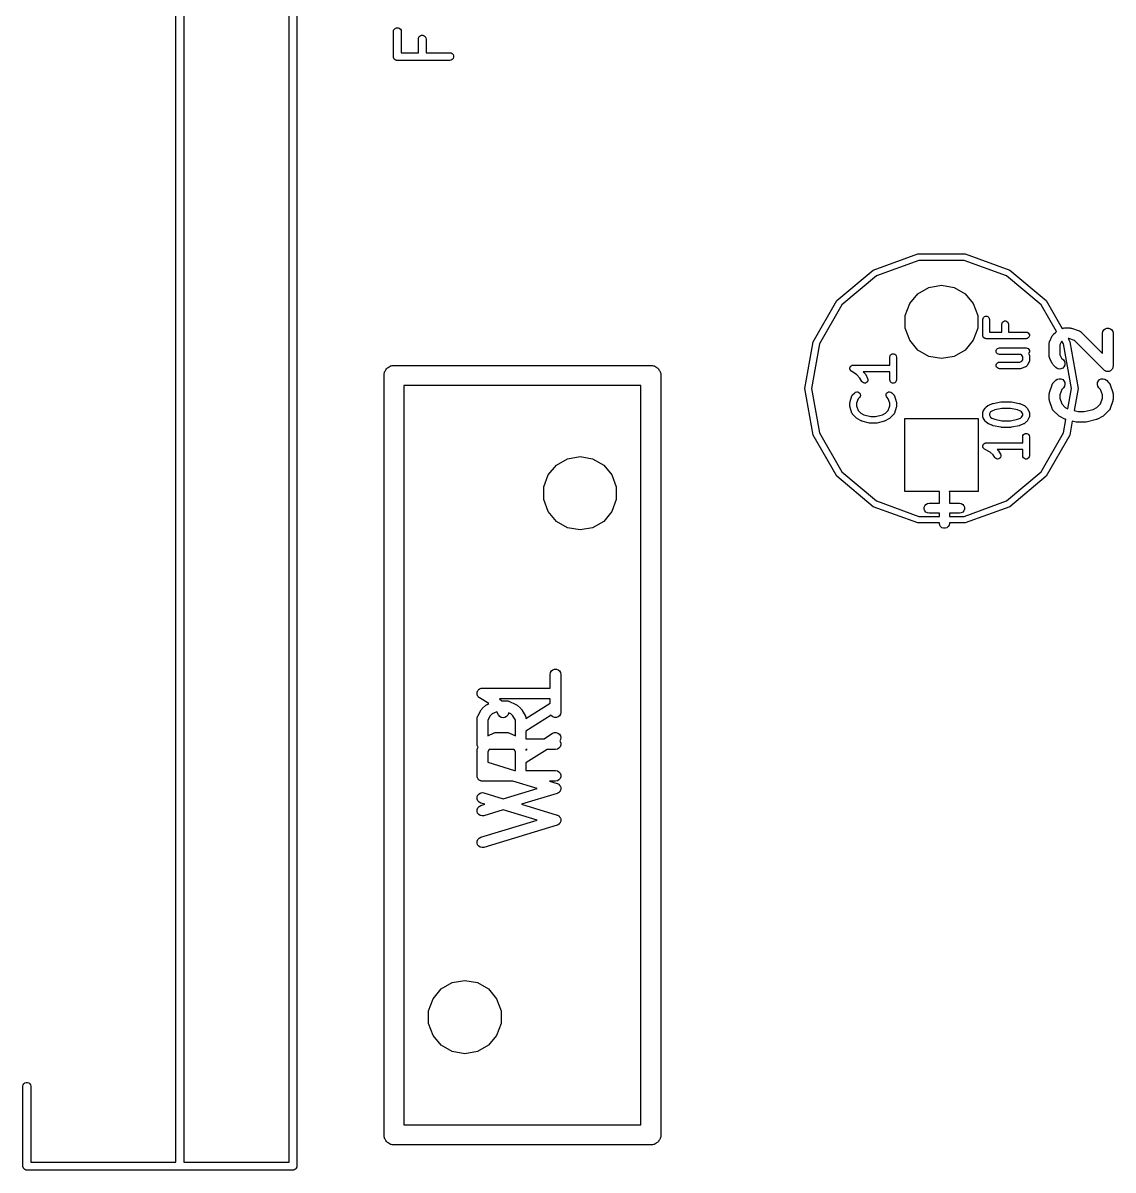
# Model space of a CAD drawing. Extents: x 10 to 287, y -200 to -10.
# Drawn here: x 122.47 to 143.28, y -84.92 to -63.02 of the extents above; entities that cross this region are included whole.
import ezdxf

# ---------------------------------------------------------------- set-up
doc = ezdxf.new("R2010")
doc.units = 0
doc.header["$MEASUREMENT"] = 0
doc.layers.add('BLACK', color=7, linetype='CONTINUOUS')

msp = doc.modelspace()

# ---------------------------------------------------------------- linework, layer by layer
at = {"layer": 'Black'}
for p, q in [((127.695, -41.156), (127.695, -84.844)), ((125.386, -84.769), (125.386, -41.231)), ((125.536, -41.231), (125.536, -84.769)), ((127.545, -84.769), (127.545, -41.231)), ((129.537, -63.1905), (129.542, -63.1648)), ((129.537, -63.6667), (129.537, -63.1905)), ((129.542, -63.1648), (129.555, -63.1423)), ((129.555, -63.1423), (129.575, -63.1255)), ((129.575, -63.1255), (129.599, -63.1166)), ((129.599, -63.1166), (129.625, -63.1166)), ((129.625, -63.1166), (129.65, -63.1255)), ((129.65, -63.1255), (129.67, -63.1423)), ((129.67, -63.1423), (129.683, -63.1648)), ((129.683, -63.1648), (129.687, -63.1905)), ((129.687, -63.1905), (129.687, -63.5917)), ((130.031, -63.2851), (130.051, -63.2684)), ((130.051, -63.2684), (130.076, -63.2595)), ((130.076, -63.2595), (130.102, -63.2595)), ((130.102, -63.2595), (130.126, -63.2684)), ((130.126, -63.2684), (130.146, -63.2851)), ((130.014, -63.3333), (130.018, -63.3077)), ((130.014, -63.5917), (130.014, -63.3333)), ((130.018, -63.3077), (130.031, -63.2851)), ((130.146, -63.2851), (130.159, -63.3077)), ((130.159, -63.3077), (130.164, -63.3333)), ((130.164, -63.3333), (130.164, -63.5917)), ((129.539, -63.6731), (129.537, -63.6667)), ((129.539, -63.6797), (129.539, -63.6731)), ((129.541, -63.6859), (129.539, -63.6797)), ((129.542, -63.6923), (129.541, -63.6859)), ((129.545, -63.698), (129.542, -63.6923)), ((129.547, -63.7042), (129.545, -63.698)), ((129.552, -63.7092), (129.547, -63.7042)), ((129.555, -63.7149), (129.552, -63.7092)), ((129.687, -63.5917), (130.014, -63.5917)), ((130.164, -63.5917), (130.612, -63.5917)), ((130.612, -63.5917), (130.638, -63.5962)), ((130.638, -63.5962), (130.661, -63.6092)), ((130.661, -63.6092), (130.677, -63.6292)), ((130.677, -63.7042), (130.661, -63.7241)), ((130.677, -63.6292), (130.686, -63.6536)), ((130.686, -63.6797), (130.677, -63.7042)), ((130.686, -63.6536), (130.686, -63.6797)), ((129.56, -63.7191), (129.555, -63.7149)), ((129.564, -63.7241), (129.56, -63.7191)), ((129.57, -63.7274), (129.564, -63.7241)), ((129.575, -63.7316), (129.57, -63.7274)), ((129.581, -63.7339), (129.575, -63.7316)), ((129.587, -63.7371), (129.581, -63.7339)), ((129.593, -63.7383), (129.587, -63.7371)), ((129.599, -63.7405), (129.593, -63.7383)), ((129.606, -63.7405), (129.599, -63.7405)), ((129.612, -63.7417), (129.606, -63.7405)), ((130.612, -63.7417), (129.612, -63.7417)), ((130.638, -63.7371), (130.612, -63.7417)), ((130.661, -63.7241), (130.638, -63.7371)), ((138.697, -67.7426), (139.547, -67.4329)), ((139.547, -67.4329), (140.453, -67.4329)), ((140.453, -67.4329), (141.303, -67.7426)), ((139.569, -67.558), (138.76, -67.8525)), ((140.431, -67.558), (139.569, -67.558)), ((141.24, -67.8525), (140.431, -67.558)), ((138.003, -68.3245), (138.697, -67.7426)), ((138.76, -67.8525), (138.1, -68.4061)), ((141.9, -68.4061), (141.24, -67.8525)), ((141.303, -67.7426), (141.997, -68.3245)), ((139.549, -68.1929), (139.76, -68.0711)), ((139.76, -68.0711), (140, -68.0288)), ((140, -68.0288), (140.24, -68.0711)), ((140.24, -68.0711), (140.451, -68.1929)), ((139.393, -68.3794), (139.549, -68.1929)), ((140.451, -68.1929), (140.607, -68.3794)), ((137.551, -69.1085), (138.003, -68.3245)), ((138.1, -68.4061), (137.67, -69.1519)), ((139.309, -68.6082), (139.393, -68.3794)), ((140.607, -68.3794), (140.691, -68.6082)), ((142.194, -68.9162), (141.9, -68.4061)), ((141.997, -68.3245), (142.305, -68.8574)), ((139.309, -68.8518), (139.309, -68.6082)), ((140.691, -68.6082), (140.691, -68.8518)), ((140.789, -68.6846), (140.793, -68.6629)), ((140.789, -68.987), (140.789, -68.6846)), ((140.793, -68.6629), (140.804, -68.6438)), ((140.804, -68.6438), (140.821, -68.6296)), ((140.821, -68.6296), (140.842, -68.6221)), ((140.842, -68.6221), (140.864, -68.6221)), ((140.864, -68.6221), (140.884, -68.6296)), ((140.884, -68.6296), (140.901, -68.6438)), ((140.901, -68.6438), (140.912, -68.6629)), ((140.912, -68.6629), (140.916, -68.6846)), ((140.916, -68.6846), (140.916, -68.9235)), ((141.156, -68.7536), (141.167, -68.7345)), ((141.167, -68.7345), (141.184, -68.7204)), ((141.184, -68.7204), (141.205, -68.7128)), ((141.205, -68.7128), (141.227, -68.7128)), ((141.227, -68.7128), (141.247, -68.7204)), ((141.247, -68.7204), (141.264, -68.7345)), ((141.264, -68.7345), (141.275, -68.7536)), ((139.393, -69.0806), (139.309, -68.8518)), ((140.691, -68.8518), (140.607, -69.0806)), ((140.916, -68.9235), (141.152, -68.9235)), ((141.152, -68.7754), (141.156, -68.7536)), ((141.152, -68.9235), (141.152, -68.7754)), ((141.275, -68.7536), (141.279, -68.7754)), ((141.279, -68.7754), (141.279, -68.9235)), ((141.279, -68.9235), (141.615, -68.9235)), ((141.615, -68.9235), (141.636, -68.9274)), ((141.636, -68.9274), (141.656, -68.9384)), ((141.656, -68.9384), (141.67, -68.9553)), ((141.67, -68.9553), (141.677, -68.976)), ((142.134, -68.9726), (142.183, -68.9243)), ((142.183, -68.9243), (142.194, -68.9162)), ((142.305, -68.8574), (142.306, -68.8568)), ((142.306, -68.8568), (142.311, -68.8552)), ((142.311, -68.8552), (142.316, -68.8522)), ((142.316, -68.8522), (142.328, -68.8502)), ((142.328, -68.8502), (142.34, -68.8468)), ((142.34, -68.8468), (142.345, -68.8471)), ((142.345, -68.8471), (142.351, -68.8461)), ((142.351, -68.8461), (142.448, -68.8461)), ((142.448, -68.8461), (142.464, -68.8489)), ((142.464, -68.8489), (142.48, -68.8513)), ((142.48, -68.8513), (142.625, -68.8997)), ((142.625, -68.8997), (142.63, -68.9025)), ((142.63, -68.9025), (142.636, -68.904)), ((142.636, -68.904), (142.646, -68.9108)), ((142.646, -68.9108), (142.656, -68.9165)), ((142.656, -68.9165), (142.66, -68.9209)), ((142.66, -68.9209), (142.665, -68.9243)), ((142.665, -68.9243), (143.072, -69.3314)), ((143.072, -68.9477), (143.078, -68.913)), ((143.072, -69.3314), (143.072, -68.9477)), ((143.078, -68.913), (143.096, -68.8824)), ((143.096, -68.8824), (143.123, -68.8597)), ((143.123, -68.8597), (143.156, -68.8477)), ((143.156, -68.8477), (143.191, -68.8477)), ((143.191, -68.8477), (143.224, -68.8597)), ((143.224, -68.8597), (143.251, -68.8824)), ((143.251, -68.8824), (143.269, -68.913)), ((143.269, -68.913), (143.275, -68.9477)), ((143.275, -68.9477), (143.275, -69.5767)), ((137.393, -70), (137.551, -69.1085)), ((137.67, -69.1519), (137.52, -70)), ((139.549, -69.2671), (139.393, -69.0806)), ((140.607, -69.0806), (140.451, -69.2671)), ((140.79, -68.9925), (140.789, -68.987)), ((140.79, -68.9981), (140.79, -68.9925)), ((140.792, -69.0033), (140.79, -68.9981)), ((140.793, -69.0087), (140.792, -69.0033)), ((140.796, -69.0135), (140.793, -69.0087)), ((140.798, -69.0188), (140.796, -69.0135)), ((140.801, -69.023), (140.798, -69.0188)), ((140.804, -69.0278), (140.801, -69.023)), ((140.808, -69.0314), (140.804, -69.0278)), ((140.812, -69.0357), (140.808, -69.0314)), ((140.817, -69.0384), (140.812, -69.0357)), ((140.821, -69.042), (140.817, -69.0384)), ((140.826, -69.0439), (140.821, -69.042)), ((140.831, -69.0467), (140.826, -69.0439)), ((140.836, -69.0477), (140.831, -69.0467)), ((140.842, -69.0496), (140.836, -69.0477)), ((140.847, -69.0496), (140.842, -69.0496)), ((140.853, -69.0505), (140.847, -69.0496)), ((141.615, -69.0505), (140.853, -69.0505)), ((141.636, -69.0467), (141.615, -69.0505)), ((141.656, -69.0357), (141.636, -69.0467)), ((141.67, -69.0188), (141.656, -69.0357)), ((141.677, -68.9981), (141.67, -69.0188)), ((141.677, -68.976), (141.677, -68.9981)), ((142.056, -69.1412), (142.057, -69.1355)), ((142.056, -69.3831), (142.056, -69.1412)), ((142.057, -69.1296), (142.06, -69.1182)), ((142.057, -69.1355), (142.057, -69.1296)), ((142.06, -69.1182), (142.062, -69.1065)), ((142.062, -69.1065), (142.065, -69.1014)), ((142.065, -69.1014), (142.067, -69.0958)), ((142.067, -69.0958), (142.115, -68.999)), ((142.115, -68.999), (142.125, -68.986)), ((142.125, -68.986), (142.134, -68.9726)), ((142.29, -69.1047), (142.259, -69.1652)), ((142.259, -69.1652), (142.259, -69.3592)), ((142.298, -69.0962), (142.29, -69.1047)), ((142.33, -69.1519), (142.298, -69.0962)), ((142.48, -70), (142.33, -69.1519)), ((142.431, -69.0493), (142.415, -69.0493)), ((142.415, -69.0493), (142.449, -69.1085)), ((142.538, -69.0849), (142.431, -69.0493)), ((142.449, -69.1085), (142.607, -70)), ((143.102, -69.6485), (142.538, -69.0849)), ((139.014, -69.4013), (139.018, -69.3796)), ((139.014, -69.5555), (139.014, -69.4013)), ((139.018, -69.3796), (139.029, -69.3605)), ((139.029, -69.3605), (139.046, -69.3463)), ((139.046, -69.3463), (139.066, -69.3388)), ((139.066, -69.3388), (139.088, -69.3388)), ((139.088, -69.3388), (139.109, -69.3463)), ((139.109, -69.3463), (139.126, -69.3605)), ((139.126, -69.3605), (139.137, -69.3796)), ((139.137, -69.3796), (139.141, -69.4013)), ((139.141, -69.4013), (139.141, -69.8367)), ((139.76, -69.3889), (139.549, -69.2671)), ((140, -69.4312), (139.76, -69.3889)), ((140.24, -69.3889), (140, -69.4312)), ((140.451, -69.2671), (140.24, -69.3889)), ((141.044, -69.2784), (141.052, -69.2577)), ((141.044, -69.3004), (141.044, -69.2784)), ((141.052, -69.3212), (141.044, -69.3004)), ((141.052, -69.2577), (141.066, -69.2408)), ((141.066, -69.338), (141.052, -69.3212)), ((141.066, -69.2408), (141.085, -69.2297)), ((141.085, -69.3491), (141.066, -69.338)), ((141.085, -69.2297), (141.107, -69.2259)), ((141.107, -69.3529), (141.085, -69.3491)), ((141.107, -69.2259), (141.542, -69.2259)), ((141.519, -69.3529), (141.107, -69.3529)), ((141.53, -69.3615), (141.519, -69.3529)), ((141.551, -69.3977), (141.53, -69.3615)), ((141.542, -69.2259), (141.615, -69.2259)), ((141.551, -69.4532), (141.551, -69.3977)), ((141.615, -69.2259), (141.636, -69.2297)), ((141.636, -69.2297), (141.656, -69.2408)), ((141.656, -69.2408), (141.67, -69.2577)), ((141.67, -69.3212), (141.66, -69.3325)), ((141.66, -69.3325), (141.669, -69.3474)), ((141.669, -69.3474), (141.671, -69.3531)), ((141.67, -69.2577), (141.677, -69.2784)), ((141.677, -69.3004), (141.67, -69.3212)), ((141.671, -69.3531), (141.674, -69.3584)), ((141.674, -69.3584), (141.675, -69.3634)), ((141.675, -69.3634), (141.677, -69.368)), ((141.677, -69.2784), (141.677, -69.3004)), ((141.677, -69.368), (141.677, -69.3741)), ((141.677, -69.3741), (141.678, -69.3801)), ((141.678, -69.3801), (141.678, -69.4708)), ((142.057, -69.3889), (142.056, -69.3831)), ((142.057, -69.3948), (142.057, -69.3889)), ((142.06, -69.4062), (142.057, -69.3948)), ((142.259, -69.3592), (142.29, -69.4197)), ((129.403, -69.6275), (129.418, -69.6151)), ((129.418, -69.6151), (129.426, -69.6048)), ((129.426, -69.6048), (129.438, -69.598)), ((129.438, -69.598), (129.454, -69.585)), ((129.454, -69.585), (129.473, -69.5781)), ((129.473, -69.5781), (129.484, -69.5717)), ((129.484, -69.5717), (129.496, -69.5695)), ((129.496, -69.5695), (129.516, -69.5624)), ((129.516, -69.5624), (129.537, -69.5624)), ((129.537, -69.5624), (129.549, -69.5602)), ((129.549, -69.5602), (134.451, -69.5602)), ((134.451, -69.5602), (134.463, -69.5624)), ((134.463, -69.5624), (134.484, -69.5624)), ((134.484, -69.5624), (134.504, -69.5695)), ((134.504, -69.5695), (134.516, -69.5717)), ((134.516, -69.5717), (134.527, -69.5781)), ((134.527, -69.5781), (134.546, -69.585)), ((134.546, -69.585), (134.562, -69.598)), ((134.562, -69.598), (134.574, -69.6048)), ((134.574, -69.6048), (134.582, -69.6151)), ((134.582, -69.6151), (134.597, -69.6275)), ((138.252, -69.6149), (138.253, -69.6115)), ((138.253, -69.6225), (138.252, -69.6149)), ((138.253, -69.608), (138.255, -69.6009)), ((138.253, -69.6115), (138.253, -69.608)), ((138.253, -69.63), (138.253, -69.6225)), ((138.255, -69.6009), (138.257, -69.5935)), ((138.257, -69.5935), (138.259, -69.5906)), ((138.259, -69.5906), (138.26, -69.5872)), ((138.26, -69.5872), (138.265, -69.5814)), ((138.265, -69.5814), (138.269, -69.5751)), ((138.269, -69.5751), (138.272, -69.5731)), ((138.272, -69.5731), (138.274, -69.5704)), ((138.274, -69.5704), (138.281, -69.5666)), ((138.281, -69.5666), (138.287, -69.5621)), ((138.287, -69.5621), (138.29, -69.5611)), ((138.29, -69.5611), (138.294, -69.5593)), ((138.294, -69.5593), (138.301, -69.558)), ((138.301, -69.558), (138.308, -69.5559)), ((138.308, -69.5559), (138.312, -69.5561)), ((138.312, -69.5561), (138.315, -69.5555)), ((138.315, -69.5555), (139.014, -69.5555)), ((141.044, -69.5505), (141.052, -69.5298)), ((141.044, -69.5726), (141.044, -69.5505)), ((141.052, -69.5933), (141.044, -69.5726)), ((141.052, -69.5298), (141.066, -69.5129)), ((141.066, -69.6102), (141.052, -69.5933)), ((141.066, -69.5129), (141.085, -69.5019)), ((141.085, -69.6212), (141.066, -69.6102)), ((141.085, -69.5019), (141.107, -69.498)), ((141.107, -69.625), (141.085, -69.6212)), ((141.107, -69.498), (141.493, -69.498)), ((141.506, -69.625), (141.107, -69.625)), ((141.493, -69.498), (141.535, -69.4807)), ((141.507, -69.6248), (141.506, -69.625)), ((141.509, -69.625), (141.507, -69.6248)), ((141.518, -69.6229), (141.509, -69.625)), ((141.528, -69.6212), (141.518, -69.6229)), ((141.529, -69.6205), (141.528, -69.6212)), ((141.53, -69.6202), (141.529, -69.6205)), ((141.603, -69.5899), (141.53, -69.6202)), ((141.535, -69.4807), (141.551, -69.4532)), ((141.61, -69.585), (141.603, -69.5899)), ((141.618, -69.5806), (141.61, -69.585)), ((141.62, -69.5791), (141.618, -69.5806)), ((141.621, -69.578), (141.62, -69.5791)), ((141.627, -69.5708), (141.621, -69.578)), ((141.633, -69.564), (141.627, -69.5708)), ((141.669, -69.5035), (141.633, -69.564)), ((141.671, -69.4978), (141.669, -69.5035)), ((141.674, -69.4926), (141.671, -69.4978)), ((141.675, -69.4876), (141.674, -69.4926)), ((141.677, -69.4829), (141.675, -69.4876)), ((141.678, -69.4708), (141.677, -69.4768)), ((141.677, -69.4768), (141.677, -69.4829)), ((142.062, -69.4179), (142.06, -69.4062)), ((142.065, -69.423), (142.062, -69.4179)), ((142.067, -69.4286), (142.065, -69.423)), ((142.115, -69.5253), (142.067, -69.4286)), ((142.125, -69.5384), (142.115, -69.5253)), ((142.134, -69.5517), (142.125, -69.5384)), ((142.183, -69.6001), (142.134, -69.5517)), ((142.211, -69.6204), (142.183, -69.6001)), ((142.246, -69.6295), (142.211, -69.6204)), ((142.313, -69.6115), (142.281, -69.6264)), ((142.29, -69.4197), (142.326, -69.4564)), ((142.338, -69.5866), (142.313, -69.6115)), ((142.326, -69.4564), (142.346, -69.4853)), ((142.353, -69.5546), (142.338, -69.5866)), ((142.346, -69.4853), (142.356, -69.5194)), ((142.356, -69.5194), (142.353, -69.5546)), ((143.262, -69.6229), (143.257, -69.6349)), ((143.269, -69.6114), (143.262, -69.6229)), ((143.27, -69.607), (143.269, -69.6114)), ((143.272, -69.603), (143.27, -69.607)), ((143.273, -69.5897), (143.272, -69.603)), ((143.275, -69.5767), (143.273, -69.5897)), ((129.358, -69.75), (129.361, -69.7336)), ((129.358, -84.25), (129.358, -69.75)), ((129.361, -69.7176), (129.367, -69.7027)), ((129.361, -69.7336), (129.361, -69.7176)), ((129.367, -69.7027), (129.37, -69.6848)), ((129.37, -69.6848), (129.379, -69.6692)), ((129.379, -69.6692), (129.384, -69.6555)), ((129.384, -69.6555), (129.393, -69.6443)), ((129.393, -69.6443), (129.403, -69.6275)), ((134.597, -69.6275), (134.607, -69.6443)), ((134.607, -69.6443), (134.616, -69.6555)), ((134.616, -69.6555), (134.621, -69.6692)), ((134.621, -69.6692), (134.63, -69.6848)), ((134.63, -69.6848), (134.633, -69.7027)), ((134.633, -69.7027), (134.639, -69.7176)), ((134.639, -69.7176), (134.639, -69.7336)), ((134.639, -69.7336), (134.642, -69.75)), ((134.642, -69.75), (134.642, -84.25)), ((138.254, -69.6333), (138.253, -69.63)), ((138.254, -69.6368), (138.254, -69.6333)), ((138.258, -69.6436), (138.254, -69.6368)), ((138.26, -69.6508), (138.258, -69.6436)), ((138.263, -69.6534), (138.26, -69.6508)), ((138.264, -69.6566), (138.263, -69.6534)), ((138.27, -69.6618), (138.264, -69.6566)), ((138.274, -69.6676), (138.27, -69.6618)), ((138.277, -69.6694), (138.274, -69.6676)), ((138.28, -69.6718), (138.277, -69.6694)), ((138.384, -69.7409), (138.28, -69.6718)), ((138.444, -69.8018), (138.384, -69.7409)), ((138.476, -69.8651), (138.444, -69.8018)), ((139.014, -69.6825), (138.505, -69.6825)), ((138.505, -69.6825), (138.542, -69.7192)), ((138.542, -69.7192), (138.547, -69.7276)), ((138.547, -69.7276), (138.553, -69.7357)), ((138.553, -69.7357), (138.59, -69.8083)), ((138.59, -69.8083), (138.596, -69.8295)), ((138.596, -69.8295), (138.595, -69.8515)), ((139.014, -69.8367), (139.014, -69.6825)), ((139.018, -69.8584), (139.014, -69.8367)), ((139.141, -69.8367), (139.137, -69.8584)), ((142.134, -69.8919), (142.183, -69.8435)), ((142.183, -69.8435), (142.211, -69.8233)), ((142.211, -69.8233), (142.246, -69.8141)), ((142.281, -69.6264), (142.246, -69.6295)), ((142.246, -69.8141), (142.281, -69.8172)), ((142.281, -69.8172), (142.313, -69.8321)), ((142.313, -69.8321), (142.338, -69.8571)), ((142.994, -69.8571), (143.019, -69.8321)), ((143.019, -69.8321), (143.051, -69.8172)), ((143.051, -69.8172), (143.086, -69.8141)), ((143.086, -69.8141), (143.12, -69.8233)), ((143.113, -69.6561), (143.102, -69.6485)), ((143.123, -69.6647), (143.113, -69.6561)), ((143.12, -69.8233), (143.149, -69.8435)), ((143.127, -69.6662), (143.123, -69.6647)), ((143.131, -69.6687), (143.127, -69.6662)), ((143.144, -69.6722), (143.131, -69.6687)), ((143.156, -69.6767), (143.144, -69.6722)), ((143.149, -69.8435), (143.197, -69.8919)), ((143.16, -69.6767), (143.156, -69.6767)), ((143.165, -69.6779), (143.16, -69.6767)), ((143.178, -69.6767), (143.165, -69.6779)), ((143.191, -69.6767), (143.178, -69.6767)), ((143.195, -69.6752), (143.191, -69.6767)), ((143.2, -69.6748), (143.195, -69.6752)), ((143.212, -69.6692), (143.2, -69.6748)), ((143.224, -69.6647), (143.212, -69.6692)), ((143.228, -69.6618), (143.224, -69.6647)), ((143.232, -69.6599), (143.228, -69.6618)), ((143.241, -69.6505), (143.232, -69.6599)), ((143.251, -69.642), (143.241, -69.6505)), ((143.254, -69.6381), (143.251, -69.642)), ((143.257, -69.6349), (143.254, -69.6381)), ((129.739, -69.9412), (129.739, -84.0588)), ((134.261, -69.9412), (129.739, -69.9412)), ((134.261, -84.0588), (134.261, -69.9412)), ((137.551, -70.8915), (137.393, -70)), ((137.52, -70), (137.67, -70.8481)), ((138.489, -69.8828), (138.476, -69.8651)), ((138.508, -69.895), (138.489, -69.8828)), ((138.529, -69.9001), (138.508, -69.895)), ((138.551, -69.8976), (138.529, -69.9001)), ((138.571, -69.8877), (138.551, -69.8976)), ((138.586, -69.8717), (138.571, -69.8877)), ((138.595, -69.8515), (138.586, -69.8717)), ((139.029, -69.8775), (139.018, -69.8584)), ((139.046, -69.8917), (139.029, -69.8775)), ((139.066, -69.8992), (139.046, -69.8917)), ((139.088, -69.8992), (139.066, -69.8992)), ((139.109, -69.8917), (139.088, -69.8992)), ((139.126, -69.8775), (139.109, -69.8917)), ((139.137, -69.8584), (139.126, -69.8775)), ((142.061, -70.0767), (142.11, -69.9316)), ((142.11, -69.9316), (142.112, -69.9264)), ((142.112, -69.9264), (142.114, -69.9208)), ((142.114, -69.9208), (142.121, -69.911)), ((142.121, -69.911), (142.126, -69.9006)), ((142.126, -69.9006), (142.131, -69.8967)), ((142.131, -69.8967), (142.134, -69.8919)), ((142.295, -70.0186), (142.259, -70.1253)), ((142.326, -69.9872), (142.295, -70.0186)), ((142.346, -69.9583), (142.326, -69.9872)), ((142.338, -69.8571), (142.353, -69.889)), ((142.356, -69.9242), (142.346, -69.9583)), ((142.353, -69.889), (142.356, -69.9242)), ((142.411, -70.3882), (142.48, -70)), ((142.607, -70), (142.532, -70.4243)), ((142.976, -69.9242), (142.979, -69.889)), ((142.985, -69.9583), (142.976, -69.9242)), ((142.979, -69.889), (142.994, -69.8571)), ((143.005, -69.9872), (142.985, -69.9583)), ((143.036, -70.0186), (143.005, -69.9872)), ((143.072, -70.1253), (143.036, -70.0186)), ((143.197, -69.8919), (143.2, -69.8967)), ((143.2, -69.8967), (143.205, -69.9006)), ((143.205, -69.9006), (143.21, -69.911)), ((143.21, -69.911), (143.217, -69.9208)), ((143.217, -69.9208), (143.219, -69.9264)), ((143.219, -69.9264), (143.222, -69.9316)), ((143.222, -69.9316), (143.27, -70.0767)), ((138.252, -70.2721), (138.254, -70.2621)), ((138.252, -70.3447), (138.252, -70.2721)), ((138.254, -70.2621), (138.255, -70.2521)), ((138.255, -70.2521), (138.291, -70.1432)), ((138.291, -70.1432), (138.293, -70.14)), ((138.293, -70.14), (138.294, -70.1364)), ((138.294, -70.1364), (138.298, -70.1304)), ((138.298, -70.1304), (138.302, -70.1238)), ((138.302, -70.1238), (138.305, -70.1214)), ((138.305, -70.1214), (138.307, -70.1184)), ((138.307, -70.1184), (138.343, -70.0821)), ((138.343, -70.0821), (138.361, -70.0695)), ((138.361, -70.0695), (138.382, -70.0637)), ((138.407, -70.1976), (138.379, -70.2824)), ((138.382, -70.0637), (138.404, -70.0657)), ((138.404, -70.0657), (138.424, -70.075)), ((138.433, -70.1719), (138.407, -70.1976)), ((138.424, -70.075), (138.44, -70.0906)), ((138.445, -70.1538), (138.433, -70.1719)), ((138.44, -70.0906), (138.449, -70.1106)), ((138.451, -70.1325), (138.445, -70.1538)), ((138.449, -70.1106), (138.451, -70.1325)), ((138.941, -70.1325), (138.943, -70.1106)), ((138.947, -70.1538), (138.941, -70.1325)), ((138.943, -70.1106), (138.953, -70.0906)), ((138.96, -70.1719), (138.947, -70.1538)), ((138.953, -70.0906), (138.968, -70.075)), ((138.985, -70.1976), (138.96, -70.1719)), ((138.968, -70.075), (138.988, -70.0657)), ((139.014, -70.2824), (138.985, -70.1976)), ((138.988, -70.0657), (139.01, -70.0637)), ((139.01, -70.0637), (139.032, -70.0695)), ((139.032, -70.0695), (139.05, -70.0821)), ((139.05, -70.0821), (139.086, -70.1184)), ((139.086, -70.1184), (139.088, -70.1214)), ((139.088, -70.1214), (139.091, -70.1238)), ((139.091, -70.1238), (139.094, -70.1304)), ((139.094, -70.1304), (139.099, -70.1364)), ((139.099, -70.1364), (139.099, -70.14)), ((139.099, -70.14), (139.101, -70.1432)), ((139.101, -70.1432), (139.137, -70.2521)), ((139.137, -70.2521), (139.139, -70.2621)), ((139.139, -70.2621), (139.141, -70.2721)), ((139.141, -70.2721), (139.141, -70.3447)), ((140.985, -70.2856), (141.13, -70.2553)), ((141.13, -70.2553), (141.137, -70.2551)), ((141.137, -70.2551), (141.143, -70.254)), ((141.143, -70.254), (141.324, -70.254)), ((141.324, -70.254), (141.331, -70.2551)), ((141.331, -70.2551), (141.337, -70.2553)), ((141.337, -70.2553), (141.483, -70.2856)), ((142.056, -70.1089), (142.059, -70.0928)), ((142.056, -70.2056), (142.056, -70.1089)), ((142.059, -70.2217), (142.056, -70.2056)), ((142.059, -70.0928), (142.061, -70.0767)), ((142.061, -70.2377), (142.059, -70.2217)), ((142.11, -70.3829), (142.061, -70.2377)), ((142.259, -70.1253), (142.259, -70.1891)), ((142.259, -70.1891), (142.295, -70.2959)), ((143.036, -70.2959), (143.072, -70.1891)), ((143.072, -70.1891), (143.072, -70.1253)), ((143.27, -70.2377), (143.222, -70.3829)), ((143.27, -70.0767), (143.272, -70.0928)), ((143.272, -70.2217), (143.27, -70.2377)), ((143.272, -70.0928), (143.275, -70.1089)), ((143.275, -70.2056), (143.272, -70.2217)), ((143.275, -70.1089), (143.275, -70.2056)), ((138.254, -70.3547), (138.252, -70.3447)), ((138.255, -70.3648), (138.254, -70.3547)), ((138.291, -70.4737), (138.255, -70.3648)), ((138.293, -70.4769), (138.291, -70.4737)), ((138.294, -70.4804), (138.293, -70.4769)), ((138.298, -70.4865), (138.294, -70.4804)), ((138.302, -70.493), (138.298, -70.4865)), ((138.305, -70.4955), (138.302, -70.493)), ((138.307, -70.4985), (138.305, -70.4955)), ((138.379, -70.571), (138.307, -70.4985)), ((138.379, -70.2824), (138.379, -70.3344)), ((138.379, -70.3344), (138.407, -70.4193)), ((138.407, -70.4193), (138.462, -70.474)), ((138.462, -70.474), (138.519, -70.5025)), ((138.874, -70.5025), (138.931, -70.474)), ((138.931, -70.474), (138.985, -70.4193)), ((138.985, -70.4193), (139.014, -70.3344)), ((139.086, -70.4985), (139.013, -70.571)), ((139.014, -70.3344), (139.014, -70.2824)), ((139.088, -70.4955), (139.086, -70.4985)), ((139.091, -70.493), (139.088, -70.4955)), ((139.094, -70.4865), (139.091, -70.493)), ((139.099, -70.4804), (139.094, -70.4865)), ((139.101, -70.4737), (139.099, -70.4769)), ((139.099, -70.4769), (139.099, -70.4804)), ((139.137, -70.3648), (139.101, -70.4737)), ((139.139, -70.3547), (139.137, -70.3648)), ((139.141, -70.3447), (139.139, -70.3547)), ((140.789, -70.4687), (140.79, -70.4627)), ((140.789, -70.5292), (140.789, -70.4687)), ((140.79, -70.4566), (140.792, -70.4519)), ((140.79, -70.4627), (140.79, -70.4566)), ((140.792, -70.4519), (140.793, -70.447)), ((140.793, -70.447), (140.796, -70.4417)), ((140.796, -70.4417), (140.798, -70.436)), ((140.798, -70.436), (140.835, -70.3755)), ((140.835, -70.3755), (140.842, -70.3675)), ((140.842, -70.3675), (140.848, -70.3594)), ((140.848, -70.3594), (140.885, -70.3292)), ((140.885, -70.3292), (140.893, -70.3245)), ((140.893, -70.3245), (140.901, -70.3194)), ((140.901, -70.3194), (140.973, -70.2891)), ((140.938, -70.4501), (140.916, -70.4863)), ((140.916, -70.4863), (140.916, -70.5116)), ((140.959, -70.4329), (140.938, -70.4501)), ((141.017, -70.4087), (140.959, -70.4329)), ((140.973, -70.2891), (140.979, -70.2878)), ((140.979, -70.2878), (140.985, -70.2856)), ((141.15, -70.381), (141.017, -70.4087)), ((141.318, -70.381), (141.15, -70.381)), ((141.451, -70.4087), (141.318, -70.381)), ((141.509, -70.4329), (141.451, -70.4087)), ((141.483, -70.2856), (141.488, -70.2878)), ((141.488, -70.2878), (141.494, -70.2891)), ((141.494, -70.2891), (141.567, -70.3194)), ((141.53, -70.4501), (141.509, -70.4329)), ((141.551, -70.4863), (141.53, -70.4501)), ((141.551, -70.5116), (141.551, -70.4863)), ((141.567, -70.3194), (141.575, -70.3245)), ((141.575, -70.3245), (141.583, -70.3292)), ((141.583, -70.3292), (141.619, -70.3594)), ((141.619, -70.3594), (141.626, -70.3675)), ((141.626, -70.3675), (141.633, -70.3755)), ((141.633, -70.3755), (141.669, -70.436)), ((141.669, -70.436), (141.671, -70.4417)), ((141.671, -70.4417), (141.674, -70.447)), ((141.674, -70.447), (141.675, -70.4519)), ((141.675, -70.4519), (141.677, -70.4566)), ((141.677, -70.4566), (141.677, -70.4627)), ((141.677, -70.4627), (141.678, -70.4687)), ((141.678, -70.4687), (141.678, -70.5292)), ((142.112, -70.388), (142.11, -70.3829)), ((142.114, -70.3937), (142.112, -70.388)), ((142.121, -70.4034), (142.114, -70.3937)), ((142.126, -70.4139), (142.121, -70.4034)), ((142.131, -70.4178), (142.126, -70.4139)), ((142.134, -70.4226), (142.131, -70.4178)), ((142.231, -70.5194), (142.134, -70.4226)), ((142.295, -70.2959), (142.363, -70.364)), ((142.363, -70.364), (142.411, -70.3882)), ((142.532, -70.4243), (142.606, -70.4427)), ((142.606, -70.4427), (142.726, -70.4427)), ((142.726, -70.4427), (142.896, -70.4)), ((142.896, -70.4), (142.968, -70.364)), ((142.968, -70.364), (143.036, -70.2959)), ((143.197, -70.4226), (143.1, -70.5194)), ((143.2, -70.4178), (143.197, -70.4226)), ((143.205, -70.4139), (143.2, -70.4178)), ((143.21, -70.4034), (143.205, -70.4139)), ((143.217, -70.3937), (143.21, -70.4034)), ((143.219, -70.388), (143.217, -70.3937)), ((143.222, -70.3829), (143.219, -70.388)), ((138.388, -70.5769), (138.379, -70.571)), ((138.396, -70.5829), (138.388, -70.5769)), ((138.468, -70.6192), (138.396, -70.5829)), ((138.475, -70.6212), (138.468, -70.6192)), ((138.481, -70.624), (138.475, -70.6212)), ((138.626, -70.6603), (138.481, -70.624)), ((138.519, -70.5025), (138.65, -70.5352)), ((138.634, -70.6609), (138.626, -70.6603)), ((138.642, -70.6622), (138.634, -70.6609)), ((138.751, -70.6622), (138.642, -70.6622)), ((138.65, -70.5352), (138.743, -70.5352)), ((138.743, -70.5352), (138.874, -70.5025)), ((138.758, -70.6609), (138.751, -70.6622)), ((138.766, -70.6603), (138.758, -70.6609)), ((138.911, -70.624), (138.766, -70.6603)), ((138.918, -70.6212), (138.911, -70.624)), ((138.924, -70.6192), (138.918, -70.6212)), ((138.997, -70.5829), (138.924, -70.6192)), ((139.005, -70.5769), (138.997, -70.5829)), ((139.013, -70.571), (139.005, -70.5769)), ((139.302, -71.9685), (139.302, -70.5715)), ((139.302, -70.5715), (140.698, -70.5715)), ((140.698, -70.5715), (140.698, -71.9685)), ((140.79, -70.5352), (140.789, -70.5292)), ((140.79, -70.5412), (140.79, -70.5352)), ((140.792, -70.5459), (140.79, -70.5412)), ((140.793, -70.5509), (140.792, -70.5459)), ((140.796, -70.5562), (140.793, -70.5509)), ((140.798, -70.5618), (140.796, -70.5562)), ((140.835, -70.6223), (140.798, -70.5618)), ((140.842, -70.6303), (140.835, -70.6223)), ((140.848, -70.6384), (140.842, -70.6303)), ((140.885, -70.6687), (140.848, -70.6384)), ((140.893, -70.6734), (140.885, -70.6687)), ((140.901, -70.6785), (140.893, -70.6734)), ((140.973, -70.7087), (140.901, -70.6785)), ((140.916, -70.5116), (140.938, -70.5477)), ((140.938, -70.5477), (140.959, -70.565)), ((140.959, -70.565), (141.017, -70.5892)), ((140.979, -70.7101), (140.973, -70.7087)), ((140.985, -70.7123), (140.979, -70.7101)), ((141.13, -70.7425), (140.985, -70.7123)), ((141.017, -70.5892), (141.15, -70.6169)), ((141.15, -70.6169), (141.318, -70.6169)), ((141.318, -70.6169), (141.451, -70.5892)), ((141.483, -70.7123), (141.337, -70.7425)), ((141.451, -70.5892), (141.509, -70.565)), ((141.488, -70.7101), (141.483, -70.7123)), ((141.494, -70.7087), (141.488, -70.7101)), ((141.567, -70.6785), (141.494, -70.7087)), ((141.509, -70.565), (141.53, -70.5477)), ((141.53, -70.5477), (141.551, -70.5116)), ((141.575, -70.6734), (141.567, -70.6785)), ((141.583, -70.6687), (141.575, -70.6734)), ((141.619, -70.6384), (141.583, -70.6687)), ((141.626, -70.6303), (141.619, -70.6384)), ((141.633, -70.6223), (141.626, -70.6303)), ((141.669, -70.5618), (141.633, -70.6223)), ((141.671, -70.5562), (141.669, -70.5618)), ((141.674, -70.5509), (141.671, -70.5562)), ((141.675, -70.5459), (141.674, -70.5509)), ((141.677, -70.5412), (141.675, -70.5459)), ((141.678, -70.5292), (141.677, -70.5352)), ((141.677, -70.5352), (141.677, -70.5412)), ((142.244, -70.5287), (142.231, -70.5194)), ((142.257, -70.5384), (142.244, -70.5287)), ((142.354, -70.5868), (142.257, -70.5384)), ((142.33, -70.8481), (142.375, -70.5945)), ((142.365, -70.5899), (142.354, -70.5868)), ((142.375, -70.5945), (142.365, -70.5899)), ((142.496, -70.6249), (142.449, -70.8915)), ((142.568, -70.6429), (142.496, -70.6249)), ((142.581, -70.6437), (142.568, -70.6429)), ((142.593, -70.6459), (142.581, -70.6437)), ((142.738, -70.6459), (142.593, -70.6459)), ((142.75, -70.6437), (142.738, -70.6459)), ((142.763, -70.6429), (142.75, -70.6437)), ((142.956, -70.5945), (142.763, -70.6429)), ((142.967, -70.5899), (142.956, -70.5945)), ((142.977, -70.5868), (142.967, -70.5899)), ((143.074, -70.5384), (142.977, -70.5868)), ((143.087, -70.5287), (143.074, -70.5384)), ((143.1, -70.5194), (143.087, -70.5287)), ((138.003, -71.6755), (137.551, -70.8915)), ((137.67, -70.8481), (138.1, -71.5939)), ((141.137, -70.7427), (141.13, -70.7425)), ((141.143, -70.7439), (141.137, -70.7427)), ((141.324, -70.7439), (141.143, -70.7439)), ((141.331, -70.7427), (141.324, -70.7439)), ((141.337, -70.7425), (141.331, -70.7427)), ((141.551, -70.9223), (141.555, -70.9005)), ((141.551, -71.0402), (141.551, -70.9223)), ((141.555, -70.9005), (141.566, -70.8814)), ((141.566, -70.8814), (141.583, -70.8673)), ((141.583, -70.8673), (141.604, -70.8597)), ((141.604, -70.8597), (141.626, -70.8597)), ((141.626, -70.8597), (141.646, -70.8673)), ((141.646, -70.8673), (141.663, -70.8814)), ((141.663, -70.8814), (141.674, -70.9005)), ((141.674, -70.9005), (141.678, -70.9223)), ((141.678, -70.9223), (141.678, -71.2851)), ((141.9, -71.5939), (142.33, -70.8481)), ((142.449, -70.8915), (141.997, -71.6755)), ((140.789, -71.1047), (140.79, -71.0987)), ((140.79, -71.1097), (140.789, -71.1047)), ((140.79, -71.0927), (140.792, -71.0879)), ((140.79, -71.0987), (140.79, -71.0927)), ((140.79, -71.1147), (140.79, -71.1097)), ((140.792, -71.1204), (140.79, -71.1147)), ((140.792, -71.0879), (140.793, -71.083)), ((140.793, -71.1264), (140.792, -71.1204)), ((140.793, -71.083), (140.796, -71.0777)), ((140.796, -71.1307), (140.793, -71.1264)), ((140.796, -71.0777), (140.798, -71.0719)), ((140.798, -71.1354), (140.796, -71.1307)), ((140.798, -71.0719), (140.801, -71.0681)), ((140.802, -71.1401), (140.798, -71.1354)), ((140.801, -71.0681), (140.803, -71.0637)), ((140.805, -71.1453), (140.802, -71.1401)), ((140.803, -71.0637), (140.808, -71.0597)), ((140.809, -71.1485), (140.805, -71.1453)), ((140.808, -71.0597), (140.812, -71.055)), ((140.812, -71.1523), (140.809, -71.1485)), ((140.812, -71.055), (140.816, -71.0525)), ((140.817, -71.1554), (140.812, -71.1523)), ((140.816, -71.0525), (140.82, -71.0492)), ((140.822, -71.1592), (140.817, -71.1554)), ((140.82, -71.0492), (140.826, -71.0471)), ((140.826, -71.0471), (140.831, -71.044)), ((140.831, -71.044), (140.836, -71.0431)), ((140.836, -71.0431), (140.841, -71.0413)), ((140.841, -71.0413), (140.847, -71.0412)), ((140.847, -71.0412), (140.853, -71.0402)), ((140.853, -71.0402), (141.551, -71.0402)), ((132.649, -71.4629), (132.86, -71.3411)), ((132.86, -71.3411), (133.1, -71.2988)), ((133.1, -71.2988), (133.34, -71.3411)), ((133.34, -71.3411), (133.551, -71.4629)), ((140.926, -71.2168), (140.822, -71.1592)), ((140.985, -71.2665), (140.926, -71.2168)), ((141.016, -71.3178), (140.985, -71.2665)), ((141.03, -71.3344), (141.016, -71.3178)), ((141.05, -71.3451), (141.03, -71.3344)), ((141.071, -71.3486), (141.05, -71.3451)), ((141.551, -71.1672), (141.064, -71.1672)), ((141.064, -71.1672), (141.075, -71.1759)), ((141.093, -71.3444), (141.071, -71.3486)), ((141.075, -71.1759), (141.082, -71.184)), ((141.082, -71.184), (141.089, -71.192)), ((141.089, -71.192), (141.125, -71.2524)), ((141.112, -71.3331), (141.093, -71.3444)), ((141.126, -71.3159), (141.112, -71.3331)), ((141.125, -71.2524), (141.133, -71.273)), ((141.133, -71.2951), (141.126, -71.3159)), ((141.133, -71.273), (141.133, -71.2951)), ((141.551, -71.2851), (141.551, -71.1672)), ((141.555, -71.3068), (141.551, -71.2851)), ((141.566, -71.3259), (141.555, -71.3068)), ((141.583, -71.3401), (141.566, -71.3259)), ((141.604, -71.3477), (141.583, -71.3401)), ((141.626, -71.3477), (141.604, -71.3477)), ((141.646, -71.3401), (141.626, -71.3477)), ((141.663, -71.3259), (141.646, -71.3401)), ((141.674, -71.3068), (141.663, -71.3259)), ((141.678, -71.2851), (141.674, -71.3068)), ((132.493, -71.6494), (132.649, -71.4629)), ((133.551, -71.4629), (133.707, -71.6494)), ((138.1, -71.5939), (138.76, -72.1475)), ((141.24, -72.1475), (141.9, -71.5939)), ((132.409, -71.8782), (132.493, -71.6494)), ((133.707, -71.6494), (133.791, -71.8782)), ((138.697, -72.2574), (138.003, -71.6755)), ((141.997, -71.6755), (141.303, -72.2574)), ((132.409, -72.1218), (132.409, -71.8782)), ((133.791, -71.8782), (133.791, -72.1218)), ((139.964, -71.9685), (139.302, -71.9685)), ((139.959, -71.9957), (139.964, -71.9685)), ((139.959, -72.1907), (139.959, -71.9957)), ((140.698, -71.9685), (140.145, -71.9685)), ((140.145, -71.9685), (140.15, -71.9957)), ((140.15, -71.9957), (140.15, -72.1907)), ((132.493, -72.3506), (132.409, -72.1218)), ((133.791, -72.1218), (133.707, -72.3506)), ((138.76, -72.1475), (139.569, -72.442)), ((139.67, -72.2695), (139.682, -72.2384)), ((139.682, -72.2384), (139.703, -72.213)), ((139.703, -72.213), (139.732, -72.1965)), ((139.732, -72.1965), (139.764, -72.1907)), ((139.764, -72.1907), (139.959, -72.1907)), ((140.15, -72.1907), (140.345, -72.1907)), ((140.345, -72.1907), (140.377, -72.1965)), ((140.377, -72.1965), (140.406, -72.213)), ((140.406, -72.213), (140.427, -72.2384)), ((140.427, -72.2384), (140.439, -72.2695)), ((140.431, -72.442), (141.24, -72.1475)), ((132.649, -72.5371), (132.493, -72.3506)), ((133.707, -72.3506), (133.551, -72.5371)), ((139.547, -72.5671), (138.697, -72.2574)), ((139.569, -72.442), (139.959, -72.442)), ((139.67, -72.3025), (139.67, -72.2695)), ((139.682, -72.3336), (139.67, -72.3025)), ((139.703, -72.359), (139.682, -72.3336)), ((139.732, -72.3755), (139.703, -72.359)), ((139.764, -72.3812), (139.732, -72.3755)), ((139.959, -72.3812), (139.764, -72.3812)), ((139.959, -72.442), (139.959, -72.3812)), ((140.345, -72.3812), (140.15, -72.3812)), ((140.15, -72.3812), (140.15, -72.442)), ((140.15, -72.442), (140.431, -72.442)), ((140.377, -72.3755), (140.345, -72.3812)), ((140.406, -72.359), (140.377, -72.3755)), ((140.427, -72.3336), (140.406, -72.359)), ((140.439, -72.3025), (140.427, -72.3336)), ((140.439, -72.2695), (140.439, -72.3025)), ((141.303, -72.2574), (140.453, -72.5671)), ((132.86, -72.6589), (132.649, -72.5371)), ((133.1, -72.7012), (132.86, -72.6589)), ((133.34, -72.6589), (133.1, -72.7012)), ((133.551, -72.5371), (133.34, -72.6589)), ((139.959, -72.5671), (139.547, -72.5671)), ((139.959, -72.5763), (139.959, -72.5671)), ((139.965, -72.6089), (139.959, -72.5763)), ((139.981, -72.6375), (139.965, -72.6089)), ((140.007, -72.6588), (139.981, -72.6375)), ((140.038, -72.6701), (140.007, -72.6588)), ((140.071, -72.6701), (140.038, -72.6701)), ((140.102, -72.6588), (140.071, -72.6701)), ((140.127, -72.6375), (140.102, -72.6588)), ((140.144, -72.6089), (140.127, -72.6375)), ((140.15, -72.5763), (140.144, -72.6089)), ((140.453, -72.5671), (140.15, -72.5671)), ((140.15, -72.5671), (140.15, -72.5763)), ((132.53, -75.4579), (132.537, -75.4231)), ((132.53, -75.7191), (132.53, -75.4579)), ((132.537, -75.4231), (132.554, -75.3925)), ((132.554, -75.3925), (132.581, -75.3699)), ((132.581, -75.3699), (132.614, -75.3578)), ((132.614, -75.3578), (132.65, -75.3578)), ((132.65, -75.3578), (132.683, -75.3699)), ((132.683, -75.3699), (132.71, -75.3925)), ((132.71, -75.3925), (132.727, -75.4231)), ((132.727, -75.4231), (132.734, -75.4579)), ((132.734, -75.4579), (132.734, -76.1836)), ((131.153, -75.7623), (131.159, -75.7538)), ((131.159, -75.7538), (131.165, -75.7489)), ((131.165, -75.7489), (131.17, -75.7429)), ((131.17, -75.7429), (131.178, -75.7379)), ((131.178, -75.7379), (131.186, -75.7317)), ((131.186, -75.7317), (131.193, -75.7291)), ((131.193, -75.7291), (131.2, -75.7252)), ((131.2, -75.7252), (131.21, -75.7235)), ((131.21, -75.7235), (131.219, -75.7203)), ((131.219, -75.7203), (131.227, -75.7205)), ((131.227, -75.7205), (131.235, -75.7191)), ((131.235, -75.7191), (132.53, -75.7191)), ((131.133, -75.8186), (131.135, -75.8109)), ((131.135, -75.8284), (131.133, -75.8186)), ((131.135, -75.8031), (131.138, -75.7937)), ((131.135, -75.8109), (131.135, -75.8031)), ((131.135, -75.8384), (131.135, -75.8284)), ((131.138, -75.8457), (131.135, -75.8384)), ((131.138, -75.7937), (131.14, -75.7839)), ((131.139, -75.8534), (131.138, -75.8457)), ((131.144, -75.8622), (131.139, -75.8534)), ((131.14, -75.7839), (131.144, -75.7773)), ((131.144, -75.7773), (131.147, -75.7699)), ((131.147, -75.8715), (131.144, -75.8622)), ((131.147, -75.7699), (131.153, -75.7623)), ((131.152, -75.8775), (131.147, -75.8715)), ((131.156, -75.8844), (131.152, -75.8775)), ((131.163, -75.8909), (131.156, -75.8844)), ((131.17, -75.8985), (131.163, -75.8909)), ((131.176, -75.9025), (131.17, -75.8985)), ((131.182, -75.9076), (131.176, -75.9025)), ((131.36, -76.0152), (131.182, -75.9076)), ((131.564, -75.9223), (131.607, -75.961)), ((132.53, -75.9223), (131.564, -75.9223)), ((131.607, -75.961), (131.701, -75.961)), ((131.701, -75.961), (131.705, -75.9617)), ((131.705, -75.9617), (131.709, -75.9613)), ((131.709, -75.9613), (131.722, -75.9648)), ((131.722, -75.9648), (131.735, -75.9671)), ((131.735, -75.9671), (131.739, -75.9691)), ((131.739, -75.9691), (131.743, -75.9701)), ((131.743, -75.9701), (131.876, -76.0306)), ((132.53, -76.0068), (132.53, -75.9223)), ((131.146, -76.2556), (131.212, -76.1346)), ((131.212, -76.1346), (131.223, -76.1216)), ((131.223, -76.1216), (131.233, -76.1084)), ((131.233, -76.1084), (131.3, -76.0479)), ((131.3, -76.0479), (131.313, -76.0395)), ((131.313, -76.0395), (131.326, -76.0306)), ((131.326, -76.0306), (131.36, -76.0152)), ((131.511, -76.1699), (131.425, -76.209)), ((131.545, -76.2325), (131.511, -76.1699)), ((131.777, -76.209), (131.734, -76.1894)), ((131.734, -76.1894), (131.734, -76.2033)), ((131.876, -76.0306), (131.889, -76.0395)), ((131.889, -76.0395), (131.902, -76.0479)), ((131.902, -76.0479), (131.969, -76.1084)), ((131.969, -76.1084), (131.979, -76.1216)), ((131.979, -76.1216), (131.989, -76.1346)), ((131.989, -76.1346), (132.056, -76.2556)), ((132.068, -76.3012), (132.53, -76.0068)), ((132.734, -76.1836), (132.727, -76.2183)), ((131.133, -76.3045), (131.135, -76.2968)), ((131.133, -76.7883), (131.133, -76.3045)), ((131.135, -76.289), (131.138, -76.2796)), ((131.135, -76.2968), (131.135, -76.289)), ((131.138, -76.2796), (131.14, -76.2698)), ((131.14, -76.2698), (131.143, -76.263)), ((131.143, -76.263), (131.146, -76.2556)), ((131.382, -76.2474), (131.337, -76.3306)), ((131.337, -76.3306), (131.337, -76.6305)), ((131.425, -76.209), (131.382, -76.2474)), ((131.567, -76.26), (131.545, -76.2325)), ((131.597, -76.2783), (131.567, -76.26)), ((131.632, -76.2851), (131.597, -76.2783)), ((131.667, -76.2797), (131.632, -76.2851)), ((131.698, -76.2627), (131.667, -76.2797)), ((131.721, -76.2362), (131.698, -76.2627)), ((131.734, -76.2033), (131.721, -76.2362)), ((131.819, -76.2474), (131.777, -76.209)), ((131.865, -76.3306), (131.819, -76.2474)), ((131.865, -76.6305), (131.865, -76.3306)), ((132.056, -76.2556), (132.058, -76.263)), ((132.058, -76.263), (132.062, -76.2698)), ((132.062, -76.2698), (132.064, -76.2796)), ((132.064, -76.2796), (132.067, -76.289)), ((132.067, -76.289), (132.067, -76.2968)), ((132.067, -76.2968), (132.068, -76.3012)), ((132.547, -76.237), (132.068, -76.5417)), ((132.554, -76.2489), (132.547, -76.237)), ((132.581, -76.2716), (132.554, -76.2489)), ((132.614, -76.2836), (132.581, -76.2716)), ((132.65, -76.2836), (132.614, -76.2836)), ((132.683, -76.2716), (132.65, -76.2836)), ((132.71, -76.2489), (132.683, -76.2716)), ((132.727, -76.2183), (132.71, -76.2489)), ((131.337, -76.6305), (131.459, -76.5749)), ((131.459, -76.5749), (131.463, -76.5739)), ((131.463, -76.5739), (131.466, -76.5719)), ((131.466, -76.5719), (131.48, -76.5695)), ((131.48, -76.5695), (131.493, -76.5661)), ((131.493, -76.5661), (131.497, -76.5665)), ((131.497, -76.5665), (131.501, -76.5658)), ((131.501, -76.5658), (131.701, -76.5658)), ((131.701, -76.5658), (131.705, -76.5665)), ((131.705, -76.5665), (131.709, -76.5661)), ((131.709, -76.5661), (131.722, -76.5695)), ((131.722, -76.5695), (131.735, -76.5719)), ((131.735, -76.5719), (131.739, -76.5739)), ((131.739, -76.5739), (131.743, -76.5749)), ((131.743, -76.5749), (131.865, -76.6305)), ((132.068, -76.5417), (132.068, -76.6867)), ((132.412, -76.6867), (132.577, -76.5817)), ((132.577, -76.5817), (132.61, -76.5682)), ((132.61, -76.5682), (132.645, -76.5667)), ((132.645, -76.5667), (132.679, -76.5773)), ((132.679, -76.5773), (132.707, -76.5988)), ((132.707, -76.5988), (132.726, -76.6285)), ((132.726, -76.6285), (132.733, -76.663)), ((131.135, -76.7971), (131.133, -76.7883)), ((131.135, -76.806), (131.135, -76.7971)), ((131.138, -76.8143), (131.135, -76.806)), ((131.14, -76.8231), (131.138, -76.8143)), ((131.144, -76.8308), (131.14, -76.8231)), ((131.147, -76.8391), (131.144, -76.8308)), ((131.146, -76.8603), (131.153, -76.847)), ((131.153, -76.8459), (131.147, -76.8391)), ((131.153, -76.847), (131.153, -76.8459)), ((132.068, -76.6867), (132.412, -76.6867)), ((132.72, -76.8391), (132.697, -76.8662)), ((132.729, -76.698), (132.713, -76.7289)), ((132.713, -76.7289), (132.72, -76.7375)), ((132.72, -76.7375), (132.732, -76.7707)), ((132.732, -76.806), (132.72, -76.8391)), ((132.733, -76.663), (132.729, -76.698)), ((132.732, -76.7707), (132.732, -76.806)), ((131.133, -76.9093), (131.135, -76.9016)), ((131.133, -77.3931), (131.133, -76.9093)), ((131.135, -76.8937), (131.138, -76.8843)), ((131.135, -76.9016), (131.135, -76.8937)), ((131.138, -76.8843), (131.14, -76.8745)), ((131.14, -76.8745), (131.143, -76.8677)), ((131.143, -76.8677), (131.146, -76.8603)), ((131.362, -76.8899), (131.337, -76.9354)), ((131.337, -76.9354), (131.337, -77.1363)), ((131.84, -76.8899), (131.362, -76.8899)), ((131.865, -76.9354), (131.84, -76.8899)), ((131.865, -77.2915), (131.865, -76.9354)), ((132.066, -76.8899), (132.067, -76.8937)), ((132.093, -76.8899), (132.066, -76.8899)), ((132.067, -76.8937), (132.067, -76.9016)), ((132.067, -76.9016), (132.068, -76.906)), ((132.471, -76.8899), (132.068, -77.1465)), ((132.068, -76.906), (132.093, -76.8899)), ((132.632, -76.8899), (132.471, -76.8899)), ((132.667, -76.8838), (132.632, -76.8899)), ((132.697, -76.8662), (132.667, -76.8838)), ((131.337, -77.1363), (131.849, -77.2915)), ((132.068, -77.1465), (132.068, -77.2915)), ((131.135, -77.4019), (131.133, -77.3931)), ((131.135, -77.4107), (131.135, -77.4019)), ((131.138, -77.4191), (131.135, -77.4107)), ((131.14, -77.4278), (131.138, -77.4191)), ((131.144, -77.4355), (131.14, -77.4278)), ((131.147, -77.4439), (131.144, -77.4355)), ((131.153, -77.4507), (131.147, -77.4439)), ((131.157, -77.4584), (131.153, -77.4507)), ((131.164, -77.4641), (131.157, -77.4584)), ((131.17, -77.4709), (131.164, -77.4641)), ((131.177, -77.4754), (131.17, -77.4709)), ((131.184, -77.4811), (131.177, -77.4754)), ((131.193, -77.4841), (131.184, -77.4811)), ((131.2, -77.4886), (131.193, -77.4841)), ((131.209, -77.4901), (131.2, -77.4886)), ((131.217, -77.4932), (131.209, -77.4901)), ((131.226, -77.4932), (131.217, -77.4932)), ((131.235, -77.4947), (131.226, -77.4932)), ((131.819, -77.4947), (131.235, -77.4947)), ((132.282, -77.635), (131.819, -77.4947)), ((131.849, -77.2915), (131.865, -77.2915)), ((132.068, -77.2915), (132.632, -77.2915)), ((132.632, -77.4947), (132.519, -77.4947)), ((132.519, -77.4947), (132.661, -77.5378)), ((132.632, -77.2915), (132.667, -77.2976)), ((132.667, -77.4886), (132.632, -77.4947)), ((132.667, -77.2976), (132.697, -77.3153)), ((132.697, -77.4709), (132.667, -77.4886)), ((132.697, -77.3153), (132.72, -77.3423)), ((132.72, -77.4439), (132.697, -77.4709)), ((132.72, -77.3423), (132.732, -77.3755)), ((132.732, -77.4107), (132.72, -77.4439)), ((132.732, -77.3755), (132.732, -77.4107)), ((131.166, -77.7423), (131.195, -77.723)), ((131.195, -77.723), (131.229, -77.715)), ((131.229, -77.715), (131.264, -77.7192)), ((131.264, -77.7192), (131.634, -77.8312)), ((131.634, -77.8312), (132.282, -77.635)), ((132.661, -77.5378), (132.666, -77.5403)), ((132.666, -77.5403), (132.672, -77.5416)), ((132.672, -77.5416), (132.682, -77.5482)), ((132.682, -77.7218), (132.672, -77.7284)), ((132.682, -77.5482), (132.693, -77.5537)), ((132.693, -77.7163), (132.682, -77.7218)), ((132.693, -77.5537), (132.697, -77.5578)), ((132.697, -77.7122), (132.693, -77.7163)), ((132.697, -77.5578), (132.701, -77.5609)), ((132.701, -77.7091), (132.697, -77.7122)), ((132.701, -77.5609), (132.709, -77.5706)), ((132.709, -77.6994), (132.701, -77.7091)), ((132.709, -77.5706), (132.717, -77.5795)), ((132.717, -77.6905), (132.709, -77.6994)), ((132.717, -77.5795), (132.719, -77.5846)), ((132.719, -77.6854), (132.717, -77.6905)), ((132.719, -77.5846), (132.723, -77.5891)), ((132.723, -77.6809), (132.719, -77.6854)), ((132.723, -77.5891), (132.726, -77.6007)), ((132.726, -77.6693), (132.723, -77.6809)), ((132.726, -77.6007), (132.731, -77.6119)), ((132.731, -77.6581), (132.726, -77.6693)), ((132.731, -77.6119), (132.731, -77.6175)), ((132.731, -77.6175), (132.733, -77.6229)), ((132.733, -77.6471), (132.731, -77.6525)), ((132.731, -77.6525), (132.731, -77.6581)), ((132.733, -77.6229), (132.732, -77.635)), ((132.732, -77.635), (132.733, -77.6471)), ((131.134, -77.8043), (131.144, -77.7705)), ((131.136, -77.8395), (131.134, -77.8043)), ((131.15, -77.872), (131.136, -77.8395)), ((131.144, -77.7705), (131.166, -77.7423)), ((131.174, -77.8977), (131.15, -77.872)), ((131.206, -77.9137), (131.174, -77.8977)), ((131.284, -77.9374), (131.206, -77.9137)), ((131.206, -77.9611), (131.284, -77.9374)), ((132.661, -77.7322), (131.984, -77.9374)), ((131.984, -77.9374), (132.661, -78.1425)), ((132.666, -77.7297), (132.661, -77.7322)), ((132.672, -77.7284), (132.666, -77.7297)), ((131.134, -78.0705), (131.136, -78.0352)), ((131.144, -78.1042), (131.134, -78.0705)), ((131.136, -78.0352), (131.15, -78.0028)), ((131.166, -78.1325), (131.144, -78.1042)), ((131.15, -78.0028), (131.174, -77.977)), ((131.195, -78.1518), (131.166, -78.1325)), ((131.174, -77.977), (131.206, -77.9611)), ((131.229, -78.1598), (131.195, -78.1518)), ((131.264, -78.1556), (131.229, -78.1598)), ((131.634, -78.0435), (131.264, -78.1556)), ((132.282, -78.2398), (131.634, -78.0435)), ((132.661, -78.1425), (132.666, -78.1451)), ((132.666, -78.1451), (132.672, -78.1463)), ((132.672, -78.1463), (132.682, -78.153)), ((132.682, -78.153), (132.693, -78.1585)), ((132.693, -78.1585), (132.697, -78.1626)), ((132.697, -78.1626), (132.701, -78.1656)), ((131.206, -78.5659), (132.282, -78.2398)), ((132.661, -78.337), (131.264, -78.7603)), ((132.666, -78.3345), (132.661, -78.337)), ((132.672, -78.3332), (132.666, -78.3345)), ((132.682, -78.3265), (132.672, -78.3332)), ((132.693, -78.3211), (132.682, -78.3265)), ((132.697, -78.317), (132.693, -78.3211)), ((132.701, -78.3139), (132.697, -78.317)), ((132.701, -78.1656), (132.709, -78.1753)), ((132.709, -78.3042), (132.701, -78.3139)), ((132.709, -78.1753), (132.717, -78.1842)), ((132.717, -78.2953), (132.709, -78.3042)), ((132.717, -78.1842), (132.719, -78.1894)), ((132.719, -78.2901), (132.717, -78.2953)), ((132.719, -78.1894), (132.723, -78.1939)), ((132.723, -78.2857), (132.719, -78.2901)), ((132.723, -78.1939), (132.726, -78.2055)), ((132.726, -78.274), (132.723, -78.2857)), ((132.726, -78.2055), (132.731, -78.2167)), ((132.731, -78.2629), (132.726, -78.274)), ((132.731, -78.2167), (132.731, -78.2223)), ((132.731, -78.2223), (132.733, -78.2276)), ((132.733, -78.2519), (132.731, -78.2573)), ((132.731, -78.2573), (132.731, -78.2629)), ((132.733, -78.2276), (132.732, -78.2398)), ((132.732, -78.2398), (132.733, -78.2519)), ((131.15, -78.6075), (131.174, -78.5818)), ((131.174, -78.5818), (131.206, -78.5659)), ((131.134, -78.6752), (131.136, -78.64)), ((131.144, -78.709), (131.134, -78.6752)), ((131.136, -78.64), (131.15, -78.6075)), ((131.166, -78.7372), (131.144, -78.709)), ((131.195, -78.7565), (131.166, -78.7372)), ((131.229, -78.7645), (131.195, -78.7565)), ((131.264, -78.7603), (131.229, -78.7645)), ((130.449, -81.4629), (130.66, -81.3411)), ((130.66, -81.3411), (130.9, -81.2988)), ((130.9, -81.2988), (131.14, -81.3411)), ((131.14, -81.3411), (131.351, -81.4629)), ((130.209, -81.8782), (130.293, -81.6494)), ((130.293, -81.6494), (130.449, -81.4629)), ((131.351, -81.4629), (131.507, -81.6494)), ((131.507, -81.6494), (131.591, -81.8782)), ((130.209, -82.1218), (130.209, -81.8782)), ((131.591, -81.8782), (131.591, -82.1218)), ((130.293, -82.3506), (130.209, -82.1218)), ((131.591, -82.1218), (131.507, -82.3506)), ((130.449, -82.5371), (130.293, -82.3506)), ((130.66, -82.6589), (130.449, -82.5371)), ((131.351, -82.5371), (131.14, -82.6589)), ((131.507, -82.3506), (131.351, -82.5371)), ((130.9, -82.7012), (130.66, -82.6589)), ((131.14, -82.6589), (130.9, -82.7012)), ((122.465, -83.32), (122.47, -83.2943)), ((122.465, -84.844), (122.465, -83.32)), ((122.47, -83.2943), (122.483, -83.2718)), ((122.483, -83.2718), (122.502, -83.255)), ((122.502, -83.255), (122.527, -83.2461)), ((122.527, -83.2461), (122.553, -83.2461)), ((122.553, -83.2461), (122.578, -83.255)), ((122.578, -83.255), (122.597, -83.2718)), ((122.597, -83.2718), (122.61, -83.2943)), ((122.61, -83.2943), (122.615, -83.32)), ((122.615, -83.32), (122.615, -84.769)), ((129.739, -84.0588), (134.261, -84.0588)), ((129.361, -84.2664), (129.358, -84.25)), ((129.361, -84.2824), (129.361, -84.2664)), ((129.367, -84.2973), (129.361, -84.2824)), ((134.639, -84.2824), (134.633, -84.2973)), ((134.642, -84.25), (134.639, -84.2664)), ((134.639, -84.2664), (134.639, -84.2824)), ((129.37, -84.3152), (129.367, -84.2973)), ((129.379, -84.3308), (129.37, -84.3152)), ((129.384, -84.3445), (129.379, -84.3308)), ((129.393, -84.3557), (129.384, -84.3445)), ((129.403, -84.3725), (129.393, -84.3557)), ((129.418, -84.3849), (129.403, -84.3725)), ((129.426, -84.3952), (129.418, -84.3849)), ((129.438, -84.402), (129.426, -84.3952)), ((129.454, -84.415), (129.438, -84.402)), ((129.473, -84.4219), (129.454, -84.415)), ((129.484, -84.4283), (129.473, -84.4219)), ((129.496, -84.4305), (129.484, -84.4283)), ((129.516, -84.4376), (129.496, -84.4305)), ((129.537, -84.4376), (129.516, -84.4376)), ((129.549, -84.4398), (129.537, -84.4376)), ((134.451, -84.4398), (129.549, -84.4398)), ((134.463, -84.4376), (134.451, -84.4398)), ((134.484, -84.4376), (134.463, -84.4376)), ((134.504, -84.4305), (134.484, -84.4376)), ((134.516, -84.4283), (134.504, -84.4305)), ((134.527, -84.4219), (134.516, -84.4283)), ((134.546, -84.415), (134.527, -84.4219)), ((134.562, -84.402), (134.546, -84.415)), ((134.574, -84.3952), (134.562, -84.402)), ((134.582, -84.3849), (134.574, -84.3952)), ((134.597, -84.3725), (134.582, -84.3849)), ((134.607, -84.3557), (134.597, -84.3725)), ((134.616, -84.3445), (134.607, -84.3557)), ((134.621, -84.3308), (134.616, -84.3445)), ((134.63, -84.3152), (134.621, -84.3308)), ((134.633, -84.2973), (134.63, -84.3152)), ((122.466, -84.8505), (122.465, -84.844)), ((122.466, -84.857), (122.466, -84.8505)), ((122.468, -84.8632), (122.466, -84.857)), ((122.47, -84.8697), (122.468, -84.8632)), ((122.473, -84.8753), (122.47, -84.8697)), ((122.475, -84.8815), (122.473, -84.8753)), ((122.479, -84.8865), (122.475, -84.8815)), ((122.483, -84.8922), (122.479, -84.8865)), ((122.488, -84.8964), (122.483, -84.8922)), ((122.492, -84.9015), (122.488, -84.8964)), ((122.497, -84.9047), (122.492, -84.9015)), ((122.502, -84.909), (122.497, -84.9047)), ((122.509, -84.9112), (122.502, -84.909)), ((122.514, -84.9145), (122.509, -84.9112)), ((122.521, -84.9156), (122.514, -84.9145)), ((122.527, -84.9179), (122.521, -84.9156)), ((122.534, -84.9179), (122.527, -84.9179)), ((122.54, -84.919), (122.534, -84.9179)), ((127.62, -84.919), (122.54, -84.919)), ((122.615, -84.769), (125.386, -84.769)), ((125.536, -84.769), (127.545, -84.769)), ((127.626, -84.9179), (127.62, -84.919)), ((127.633, -84.9179), (127.626, -84.9179)), ((127.639, -84.9156), (127.633, -84.9179)), ((127.646, -84.9145), (127.639, -84.9156)), ((127.651, -84.9112), (127.646, -84.9145)), ((127.657, -84.909), (127.651, -84.9112)), ((127.663, -84.9047), (127.657, -84.909)), ((127.668, -84.9015), (127.663, -84.9047)), ((127.672, -84.8964), (127.668, -84.9015)), ((127.677, -84.8922), (127.672, -84.8964)), ((127.681, -84.8865), (127.677, -84.8922)), ((127.685, -84.8815), (127.681, -84.8865)), ((127.687, -84.8753), (127.685, -84.8815)), ((127.69, -84.8697), (127.687, -84.8753)), ((127.692, -84.8632), (127.69, -84.8697)), ((127.694, -84.857), (127.692, -84.8632)), ((127.695, -84.844), (127.694, -84.8505)), ((127.694, -84.8505), (127.694, -84.857))]:
    msp.add_line(p, q, dxfattribs=at)

doc.saveas('drawing.dxf')
